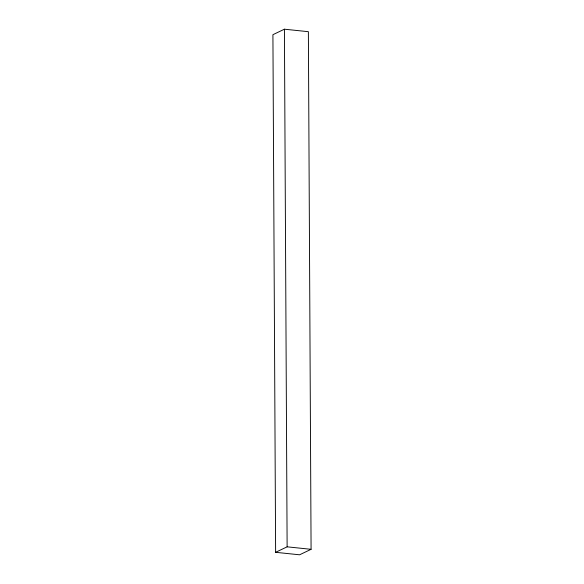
<?xml version="1.0" encoding="UTF-8"?>
<svg xmlns="http://www.w3.org/2000/svg" width="584" height="584" viewBox="0 0 584 584"><rect width="100%" height="100%" fill="white"/><g stroke="black" fill="none" stroke-linecap="round" stroke-linejoin="round"><path stroke-width="0.88" d="M284.415 29.2L272.918 34.69L275.626 552.311L299.585 554.8L311.082 549.31L308.374 31.689L284.415 29.2L287.124 546.828L275.626 552.311M287.124 546.828L311.082 549.31"/></g></svg>
